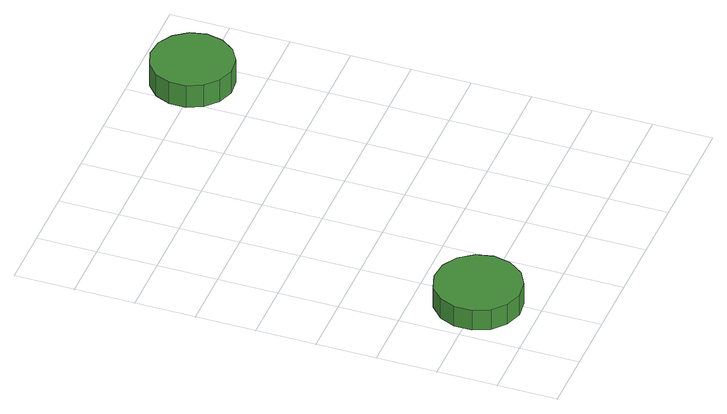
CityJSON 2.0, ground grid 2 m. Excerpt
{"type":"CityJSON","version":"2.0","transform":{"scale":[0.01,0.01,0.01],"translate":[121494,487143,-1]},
"CityObjects":{
"tree1":{"type":"SolitaryVegetationObject","attributes":{"function":"something"},"geometry":[{"type":"MultiSurface","lod":"1","boundaries":[[[0,1,2,3,4,5,6,7,8,9,10,11,12,13,14]],[[15,16,17,18,19,20,21,22,23,24,25,26,27,28,29]],[[0,29,28,1]],[[1,28,27,2]],[[2,27,26,3]],[[3,26,25,4]],[[4,25,24,5]],[[5,24,23,6]],[[6,23,22,7]],[[7,22,21,8]],[[8,21,20,9]],[[9,20,19,10]],[[10,19,18,11]],[[11,18,17,12]],[[12,17,16,13]],[[13,16,15,14]],[[14,15,29,0]]]}]},
"tree2":{"type":"SolitaryVegetationObject","attributes":{"function":"something"},"geometry":[{"type":"MultiSurface","lod":"1","boundaries":[[[30,31,32,33,34,35,36,37,38,39,40,41,42,43,44]],[[45,46,47,48,49,50,51,52,53,54,55,56,57,58,59]],[[30,59,58,31]],[[31,58,57,32]],[[32,57,56,33]],[[33,56,55,34]],[[34,55,54,35]],[[35,54,53,36]],[[36,53,52,37]],[[37,52,51,38]],[[38,51,50,39]],[[39,50,49,40]],[[40,49,48,41]],[[41,48,47,42]],[[42,47,46,43]],[[43,46,45,44]],[[44,45,59,30]]]}]}
},
"vertices":[
[317,201,138],[305,258,138],[270,306,138],[219,336,138],[160,342,138],[104,324,138],[60,284,138],[36,230,138],[36,171,138],[60,117,138],[104,78,138],[160,59,138],[219,66,138],[270,95,138],[305,143,138],[305,143,61],[270,95,61],[219,66,61],[160,59,61],[104,78,61],[60,117,61],[36,171,61],[36,230,61],[60,284,61],[104,324,61],[160,342,61],[219,336,61],[270,306,61],[305,258,61],[317,201,61],
[1047,1420,146],[1035,1475,146],[1002,1520,146],[954,1548,146],[898,1554,146],[844,1537,146],[803,1499,146],[780,1448,146],[780,1392,146],[803,1340,146],[844,1303,146],[898,1285,146],[954,1291,146],[1002,1319,146],[1035,1365,146],[1035,1365,61],[1002,1319,61],[954,1291,61],[898,1285,61],[844,1303,61],[803,1340,61],[780,1392,61],[780,1448,61],[803,1499,61],[844,1537,61],[898,1554,61],[954,1548,61],[1002,1520,61],[1035,1475,61],[1047,1420,61]
]}
